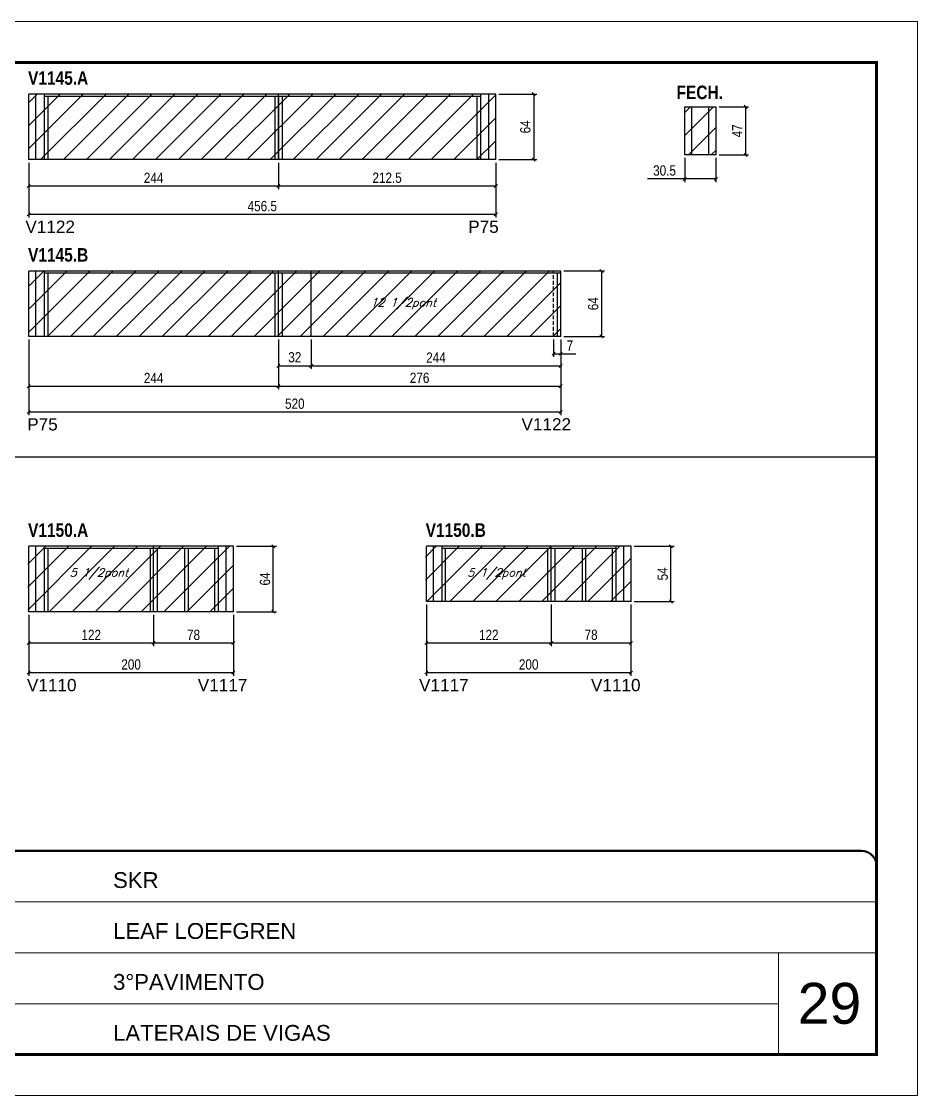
# Model space of a CAD drawing. Extents: x 3309 to 9563, y -2522 to 14608.
# Drawn here: x 3919 to 4794, y 5518 to 6568 of the extents above; entities that cross this region are included whole.
import ezdxf

# ---------------------------------------------------------------- set-up
doc = ezdxf.new("R2010")
doc.units = 0
for name, pattern in [('CONTINUO', [0]), ('DASHED', [0.75, 0.5, -0.25]), ('HIDDEN', [0.375, 0.25, -0.125])]:
    doc.linetypes.add(name, pattern=pattern)
for name, color, linetype in [('5', 5, 'Continuous'), ('COTA', 241, 'Continuous'), ('NOMENCLATURA', 7, 'Continuous'), ('Painéis', 200, 'Continuous'), ('SARR_2.2x7', 40, 'Continuous'), ('SARR_3.5x7', 81, 'Continuous'), ('texto', 7, 'Continuous')]:
    doc.layers.add(name, color=color, linetype=linetype)
for name, color, linetype, lineweight in [('CARIMBO', 255, 'Continuous', 9), ('Folhas', 255, 'Continuous', 9), ('Hachura', 251, 'Continuous', 9), ('SARRAFO DE PRESSAO', 251, 'DASHED', 9)]:
    doc.layers.add(name, color=color, linetype=linetype, lineweight=lineweight)
doc.styles.add('ARIAL', font='arial.ttf')
doc.styles.add('COTA TECNICA', font='techl___.ttf', dxfattribs={"height": 10})
doc.styles.add('Romans', font='romans.shx')
doc.styles.get("Standard").update_dxf_attribs({"font": 'arial.ttf'})
doc.styles.add('TECNICA', font='techb___.ttf', dxfattribs={"height": 10})
doc.dimstyles.new('PAINEL', dxfattribs={"dimtxt": 10, "dimasz": 3, "dimexe": 3, "dimexo": 3, "dimgap": 3, "dimtad": 1, "dimdec": 1, "dimzin": 12, "dimdsep": 46, "dimtxsty": 'COTA TECNICA', "dimblk1": 'OBLIQUE', "dimblk2": 'OBLIQUE', "dimsah": 1, "dimcen": 0.9, "dimclrd": 4, "dimclre": 4, "dimclrt": 240, "dimadec": 1, "dimazin": 3, "dimtfac": 1, "dimtdec": 1, "dimtmove": 0, "dimatfit": 3, "dimfxl": 1, "dimtolj": 1, "dimtzin": 12, "dimarcsym": 0})
pattern_1 = [(45, (0, 1148.575), (-11.22532, 11.22532), [])]

# ---------------------------------------------------------------- blocks, each defined once
blk = doc.blocks.new('9999999999')
at = {"color": 30, "linetype": 'CONTINUO'}
for p, q in [((98564.6, 34379.6), (99584, 34379.6)), ((98564.6, 34329.8), (99488, 34329.8)), ((99584, 34329.8), (99488, 34329.8)), ((99488, 34329.8), (99488, 34230.2)), ((98564.6, 34280), (99488, 34280))]:
    blk.add_line(p, q, dxfattribs=at)
at = {"color": 30, "linetype": 'CONTINUO', "const_width": 2}
blk.add_lwpolyline([(99584, 34230.2), (99584, 34414.4, 0.414214), (99569, 34429.4), (98229, 34429.4, 0.414214), (98214, 34414.4), (98214, 34245.2, 0.414214), (98229, 34230.2), (99584, 34230.2)], format="xyb", dxfattribs=at)
at = {"layer": 'Folhas'}
blk.add_lwpolyline([(98139, 34190.2), (99624, 34190.2), (99624, 35240.2), (98139, 35240.2)], close=True, dxfattribs=at)
at = {"layer": 'Folhas', "color": 30, "const_width": 3}
blk.add_lwpolyline([(98214, 34230.2), (99584, 34230.2), (99584, 35200.2), (98214, 35200.2)], close=True, dxfattribs=at)
at = {"color": 7, "linetype": 'Continuous', "ltscale": 5, "style": 'ARIAL'}
for s, height, p in [('SKR', 15.48, (98837.7, 34393.1)), ('LEAF LOEFGREN', 15.483, (98837.7, 34343.3)), ('3°PAVIMENTO', 15.483, (98837.7, 34293.5)), ('LATERAIS DE VIGAS', 15.483, (98837.7, 34243.7))]:
    blk.add_text(s, height=height, dxfattribs=at).set_placement(p)
blk = doc.blocks.new('_Oblique')
at = {"color": 0, "linetype": 'ByBlock', "lineweight": -2}
blk.add_line((-0.5, -0.5), (0.5, 0.5), dxfattribs=at)
blk = doc.blocks.new('*D1178')
at = {"layer": 'COTA', "color": 4, "linetype": 'ByBlock', "lineweight": -2, "transparency": 16777216}
for p, q in [((4047.7, 5987.8), (4047.7, 5957.1)), ((4125.7, 5987.8), (4125.7, 5957.1)), ((4125.7, 5960.1), (4047.7, 5960.1))]:
    blk.add_line(p, q, dxfattribs=at)
at = {"layer": 'Defpoints', "color": 0, "linetype": 'ByBlock', "transparency": 16777216}
for p in [(4047.7, 5990.8), (4125.7, 5990.8), (4047.7, 5960.1)]:
    blk.add_point(p, dxfattribs=at)
at = {"layer": 'COTA', "color": 4, "linetype": 'ByBlock', "lineweight": -2, "transparency": 16777216, "xscale": 3, "yscale": 3, "zscale": 3, "rotation": 180}
blk.add_blockref('_Oblique', (4047.7, 5960.1), dxfattribs=at)
at = {"layer": 'COTA', "color": 4, "linetype": 'ByBlock', "lineweight": -2, "transparency": 16777216, "xscale": 3, "yscale": 3, "zscale": 3}
blk.add_blockref('_Oblique', (4125.7, 5960.1), dxfattribs=at)
at = {"layer": 'COTA', "color": 240, "linetype": 'ByBlock', "transparency": 16777216, "insert": (4086.7, 5968.2), "char_height": 10, "attachment_point": 5, "style": 'COTA TECNICA'}
blk.add_mtext('\\A1;78', dxfattribs=at)
blk = doc.blocks.new('*D1179')
at = {"layer": 'COTA', "color": 4, "linetype": 'ByBlock', "lineweight": -2, "transparency": 16777216}
for p, q in [((3925.7, 5987.8), (3925.7, 5957.1)), ((4047.7, 5987.8), (4047.7, 5957.1)), ((4047.7, 5960.1), (3925.7, 5960.1))]:
    blk.add_line(p, q, dxfattribs=at)
at = {"layer": 'Defpoints', "color": 0, "linetype": 'ByBlock', "transparency": 16777216}
for p in [(3925.7, 5990.8), (4047.7, 5990.8), (3925.7, 5960.1)]:
    blk.add_point(p, dxfattribs=at)
at = {"layer": 'COTA', "color": 4, "linetype": 'ByBlock', "lineweight": -2, "transparency": 16777216, "xscale": 3, "yscale": 3, "zscale": 3, "rotation": 180}
blk.add_blockref('_Oblique', (3925.7, 5960.1), dxfattribs=at)
at = {"layer": 'COTA', "color": 4, "linetype": 'ByBlock', "lineweight": -2, "transparency": 16777216, "xscale": 3, "yscale": 3, "zscale": 3}
blk.add_blockref('_Oblique', (4047.7, 5960.1), dxfattribs=at)
at = {"layer": 'COTA', "color": 240, "linetype": 'ByBlock', "transparency": 16777216, "insert": (3986.7, 5968.1), "char_height": 10, "attachment_point": 5, "style": 'COTA TECNICA'}
blk.add_mtext('\\A1;122', dxfattribs=at)
blk = doc.blocks.new('*D1186')
at = {"layer": 'COTA', "color": 4, "linetype": 'ByBlock', "lineweight": -2, "transparency": 16777216}
for p, q in [((3925.7, 5987.8), (3925.7, 5928.1)), ((4125.7, 5987.8), (4125.7, 5928.1)), ((4125.7, 5931.1), (3925.7, 5931.1))]:
    blk.add_line(p, q, dxfattribs=at)
at = {"layer": 'Defpoints', "color": 0, "linetype": 'ByBlock', "transparency": 16777216}
for p in [(3925.7, 5990.8), (4125.7, 5990.8), (3925.7, 5931.1)]:
    blk.add_point(p, dxfattribs=at)
at = {"layer": 'COTA', "color": 4, "linetype": 'ByBlock', "lineweight": -2, "transparency": 16777216, "xscale": 3, "yscale": 3, "zscale": 3, "rotation": 180}
blk.add_blockref('_Oblique', (3925.7, 5931.1), dxfattribs=at)
at = {"layer": 'COTA', "color": 4, "linetype": 'ByBlock', "lineweight": -2, "transparency": 16777216, "xscale": 3, "yscale": 3, "zscale": 3}
blk.add_blockref('_Oblique', (4125.7, 5931.1), dxfattribs=at)
at = {"layer": 'COTA', "color": 240, "linetype": 'ByBlock', "transparency": 16777216, "insert": (4025.7, 5939.2), "char_height": 10, "attachment_point": 5, "style": 'COTA TECNICA'}
blk.add_mtext('\\A1;200', dxfattribs=at)
blk = doc.blocks.new('*D1187')
at = {"layer": 'COTA', "color": 4, "lineweight": -2, "transparency": 16777216}
for p, q in [((4128.7, 6054.8), (4167.7, 6054.8)), ((4164.7, 5990.8), (4164.7, 6054.8)), ((4128.7, 5990.8), (4167.7, 5990.8))]:
    blk.add_line(p, q, dxfattribs=at)
at = {"layer": 'Defpoints', "color": 0, "transparency": 16777216}
for p in [(4125.7, 6054.8), (4164.7, 6054.8), (4125.7, 5990.8)]:
    blk.add_point(p, dxfattribs=at)
at = {"layer": 'COTA', "color": 4, "lineweight": -2, "transparency": 16777216, "xscale": 3, "yscale": 3, "zscale": 3}
for p, rotation in [((4164.7, 6054.8), 90), ((4164.7, 5990.8), 270)]:
    blk.add_blockref('_Oblique', p, dxfattribs=dict(at, rotation=rotation))
at = {"layer": 'COTA', "color": 240, "transparency": 16777216, "insert": (4156.6, 6022.8), "char_height": 10, "attachment_point": 5, "rotation": 90, "style": 'COTA TECNICA'}
blk.add_mtext('\\A1;64', dxfattribs=at)
blk = doc.blocks.new('*D1180')
at = {"layer": 'COTA', "color": 4, "linetype": 'ByBlock', "lineweight": -2, "transparency": 16777216}
for p, q in [((4436.3, 5997.8), (4436.3, 5957.1)), ((4514.3, 5997.8), (4514.3, 5957.1)), ((4514.3, 5960.1), (4436.3, 5960.1))]:
    blk.add_line(p, q, dxfattribs=at)
at = {"layer": 'Defpoints', "color": 0, "linetype": 'ByBlock', "transparency": 16777216}
for p in [(4436.3, 6000.8), (4514.3, 6000.8), (4436.3, 5960.1)]:
    blk.add_point(p, dxfattribs=at)
at = {"layer": 'COTA', "color": 4, "linetype": 'ByBlock', "lineweight": -2, "transparency": 16777216, "xscale": 3, "yscale": 3, "zscale": 3, "rotation": 180}
blk.add_blockref('_Oblique', (4436.3, 5960.1), dxfattribs=at)
at = {"layer": 'COTA', "color": 4, "linetype": 'ByBlock', "lineweight": -2, "transparency": 16777216, "xscale": 3, "yscale": 3, "zscale": 3}
blk.add_blockref('_Oblique', (4514.3, 5960.1), dxfattribs=at)
at = {"layer": 'COTA', "color": 240, "linetype": 'ByBlock', "transparency": 16777216, "insert": (4475.3, 5968.2), "char_height": 10, "attachment_point": 5, "style": 'COTA TECNICA'}
blk.add_mtext('\\A1;78', dxfattribs=at)
blk = doc.blocks.new('*D1181')
at = {"layer": 'COTA', "color": 4, "linetype": 'ByBlock', "lineweight": -2, "transparency": 16777216}
for p, q in [((4314.3, 5997.8), (4314.3, 5957.1)), ((4436.3, 5997.8), (4436.3, 5957.1)), ((4436.3, 5960.1), (4314.3, 5960.1))]:
    blk.add_line(p, q, dxfattribs=at)
at = {"layer": 'Defpoints', "color": 0, "linetype": 'ByBlock', "transparency": 16777216}
for p in [(4314.3, 6000.8), (4436.3, 6000.8), (4314.3, 5960.1)]:
    blk.add_point(p, dxfattribs=at)
at = {"layer": 'COTA', "color": 4, "linetype": 'ByBlock', "lineweight": -2, "transparency": 16777216, "xscale": 3, "yscale": 3, "zscale": 3, "rotation": 180}
blk.add_blockref('_Oblique', (4314.3, 5960.1), dxfattribs=at)
at = {"layer": 'COTA', "color": 4, "linetype": 'ByBlock', "lineweight": -2, "transparency": 16777216, "xscale": 3, "yscale": 3, "zscale": 3}
blk.add_blockref('_Oblique', (4436.3, 5960.1), dxfattribs=at)
at = {"layer": 'COTA', "color": 240, "linetype": 'ByBlock', "transparency": 16777216, "insert": (4375.3, 5968.1), "char_height": 10, "attachment_point": 5, "style": 'COTA TECNICA'}
blk.add_mtext('\\A1;122', dxfattribs=at)
blk = doc.blocks.new('*D1188')
at = {"layer": 'COTA', "color": 4, "linetype": 'ByBlock', "lineweight": -2, "transparency": 16777216}
for p, q in [((4314.3, 5997.8), (4314.3, 5928.1)), ((4514.3, 5997.8), (4514.3, 5928.1)), ((4514.3, 5931.1), (4314.3, 5931.1))]:
    blk.add_line(p, q, dxfattribs=at)
at = {"layer": 'Defpoints', "color": 0, "linetype": 'ByBlock', "transparency": 16777216}
for p in [(4314.3, 6000.8), (4514.3, 6000.8), (4314.3, 5931.1)]:
    blk.add_point(p, dxfattribs=at)
at = {"layer": 'COTA', "color": 4, "linetype": 'ByBlock', "lineweight": -2, "transparency": 16777216, "xscale": 3, "yscale": 3, "zscale": 3, "rotation": 180}
blk.add_blockref('_Oblique', (4314.3, 5931.1), dxfattribs=at)
at = {"layer": 'COTA', "color": 4, "linetype": 'ByBlock', "lineweight": -2, "transparency": 16777216, "xscale": 3, "yscale": 3, "zscale": 3}
blk.add_blockref('_Oblique', (4514.3, 5931.1), dxfattribs=at)
at = {"layer": 'COTA', "color": 240, "linetype": 'ByBlock', "transparency": 16777216, "insert": (4414.3, 5939.2), "char_height": 10, "attachment_point": 5, "style": 'COTA TECNICA'}
blk.add_mtext('\\A1;200', dxfattribs=at)
blk = doc.blocks.new('*D1189')
at = {"layer": 'COTA', "color": 4, "lineweight": -2, "transparency": 16777216}
for p, q in [((4517.3, 6054.8), (4556.4, 6054.8)), ((4553.4, 6000.8), (4553.4, 6054.8)), ((4517.3, 6000.8), (4556.4, 6000.8))]:
    blk.add_line(p, q, dxfattribs=at)
at = {"layer": 'Defpoints', "color": 0, "transparency": 16777216}
for p in [(4514.3, 6054.8), (4553.4, 6054.8), (4514.3, 6000.8)]:
    blk.add_point(p, dxfattribs=at)
at = {"layer": 'COTA', "color": 4, "lineweight": -2, "transparency": 16777216, "xscale": 3, "yscale": 3, "zscale": 3}
for p, rotation in [((4553.4, 6054.8), 90), ((4553.4, 6000.8), 270)]:
    blk.add_blockref('_Oblique', p, dxfattribs=dict(at, rotation=rotation))
at = {"layer": 'COTA', "color": 240, "transparency": 16777216, "insert": (4545.3, 6027.8), "char_height": 10, "attachment_point": 5, "rotation": 90, "style": 'COTA TECNICA'}
blk.add_mtext('\\A1;54', dxfattribs=at)
blk = doc.blocks.new('*D3100')
at = {"layer": 'COTA', "color": 4, "linetype": 'ByBlock', "lineweight": -2, "transparency": 16777216}
for p, q in [((4169.7, 6429.8), (4169.7, 6403.9)), ((4382.2, 6429.8), (4382.2, 6403.9)), ((4382.2, 6406.9), (4169.7, 6406.9))]:
    blk.add_line(p, q, dxfattribs=at)
at = {"layer": 'Defpoints', "color": 0, "linetype": 'ByBlock', "transparency": 16777216}
for p in [(4169.7, 6432.8), (4382.2, 6432.8), (4169.7, 6406.9)]:
    blk.add_point(p, dxfattribs=at)
at = {"layer": 'COTA', "color": 4, "linetype": 'ByBlock', "lineweight": -2, "transparency": 16777216, "xscale": 3, "yscale": 3, "zscale": 3, "rotation": 180}
blk.add_blockref('_Oblique', (4169.7, 6406.9), dxfattribs=at)
at = {"layer": 'COTA', "color": 4, "linetype": 'ByBlock', "lineweight": -2, "transparency": 16777216, "xscale": 3, "yscale": 3, "zscale": 3}
blk.add_blockref('_Oblique', (4382.2, 6406.9), dxfattribs=at)
at = {"layer": 'COTA', "color": 240, "linetype": 'ByBlock', "transparency": 16777216, "insert": (4275.9, 6415), "char_height": 10, "attachment_point": 5, "style": 'COTA TECNICA'}
blk.add_mtext('\\A1;212.5', dxfattribs=at)
blk = doc.blocks.new('*D3101')
at = {"layer": 'COTA', "color": 4, "linetype": 'ByBlock', "lineweight": -2, "transparency": 16777216}
for p, q in [((3925.7, 6429.8), (3925.7, 6403.9)), ((4169.7, 6429.8), (4169.7, 6403.9)), ((4169.7, 6406.9), (3925.7, 6406.9))]:
    blk.add_line(p, q, dxfattribs=at)
at = {"layer": 'Defpoints', "color": 0, "linetype": 'ByBlock', "transparency": 16777216}
for p in [(3925.7, 6432.8), (4169.7, 6432.8), (3925.7, 6406.9)]:
    blk.add_point(p, dxfattribs=at)
at = {"layer": 'COTA', "color": 4, "linetype": 'ByBlock', "lineweight": -2, "transparency": 16777216, "xscale": 3, "yscale": 3, "zscale": 3, "rotation": 180}
blk.add_blockref('_Oblique', (3925.7, 6406.9), dxfattribs=at)
at = {"layer": 'COTA', "color": 4, "linetype": 'ByBlock', "lineweight": -2, "transparency": 16777216, "xscale": 3, "yscale": 3, "zscale": 3}
blk.add_blockref('_Oblique', (4169.7, 6406.9), dxfattribs=at)
at = {"layer": 'COTA', "color": 240, "linetype": 'ByBlock', "transparency": 16777216, "insert": (4047.7, 6415), "char_height": 10, "attachment_point": 5, "style": 'COTA TECNICA'}
blk.add_mtext('\\A1;244', dxfattribs=at)
blk = doc.blocks.new('*D3103')
at = {"layer": 'COTA', "color": 4, "linetype": 'ByBlock', "lineweight": -2, "transparency": 16777216}
for p, q in [((3925.7, 6429.8), (3925.7, 6376.2)), ((4382.2, 6429.8), (4382.2, 6376.2)), ((4382.2, 6379.2), (3925.7, 6379.2))]:
    blk.add_line(p, q, dxfattribs=at)
at = {"layer": 'Defpoints', "color": 0, "linetype": 'ByBlock', "transparency": 16777216}
for p in [(3925.7, 6432.8), (4382.2, 6432.8), (3925.7, 6379.2)]:
    blk.add_point(p, dxfattribs=at)
at = {"layer": 'COTA', "color": 4, "linetype": 'ByBlock', "lineweight": -2, "transparency": 16777216, "xscale": 3, "yscale": 3, "zscale": 3, "rotation": 180}
blk.add_blockref('_Oblique', (3925.7, 6379.2), dxfattribs=at)
at = {"layer": 'COTA', "color": 4, "linetype": 'ByBlock', "lineweight": -2, "transparency": 16777216, "xscale": 3, "yscale": 3, "zscale": 3}
blk.add_blockref('_Oblique', (4382.2, 6379.2), dxfattribs=at)
at = {"layer": 'COTA', "color": 240, "linetype": 'ByBlock', "transparency": 16777216, "insert": (4153.9, 6387.3), "char_height": 10, "attachment_point": 5, "style": 'COTA TECNICA'}
blk.add_mtext('\\A1;456.5', dxfattribs=at)
blk = doc.blocks.new('*D3104')
at = {"layer": 'COTA', "color": 4, "lineweight": -2, "transparency": 16777216}
for p, q in [((4385.2, 6496.8), (4422.2, 6496.8)), ((4419.2, 6496.8), (4419.2, 6432.8)), ((4385.2, 6432.8), (4422.2, 6432.8))]:
    blk.add_line(p, q, dxfattribs=at)
at = {"layer": 'Defpoints', "color": 0, "transparency": 16777216}
for p in [(4382.2, 6496.8, 0), (4382.2, 6432.8, 0), (4419.2, 6432.8)]:
    blk.add_point(p, dxfattribs=at)
at = {"layer": 'COTA', "color": 4, "lineweight": -2, "transparency": 16777216, "xscale": 3, "yscale": 3, "zscale": 3}
for p, rotation in [((4419.2, 6496.8), 90), ((4419.2, 6432.8), 270)]:
    blk.add_blockref('_Oblique', p, dxfattribs=dict(at, rotation=rotation))
at = {"layer": 'COTA', "color": 240, "transparency": 16777216, "insert": (4411.1, 6464.8), "char_height": 10, "attachment_point": 5, "rotation": 90, "style": 'COTA TECNICA'}
blk.add_mtext('\\A1;64', dxfattribs=at)
blk = doc.blocks.new('*D3105')
at = {"layer": 'COTA', "color": 4, "linetype": 'ByBlock', "lineweight": -2, "transparency": 16777216}
for p, q in [((3925.7, 6256.9), (3925.7, 6183)), ((4445.7, 6256.9), (4445.7, 6183)), ((4445.7, 6186), (3925.7, 6186))]:
    blk.add_line(p, q, dxfattribs=at)
at = {"layer": 'Defpoints', "color": 0, "linetype": 'ByBlock', "transparency": 16777216}
for p in [(3925.7, 6259.9), (4445.7, 6259.9), (3925.7, 6186)]:
    blk.add_point(p, dxfattribs=at)
at = {"layer": 'COTA', "color": 4, "linetype": 'ByBlock', "lineweight": -2, "transparency": 16777216, "xscale": 3, "yscale": 3, "zscale": 3, "rotation": 180}
blk.add_blockref('_Oblique', (3925.7, 6186), dxfattribs=at)
at = {"layer": 'COTA', "color": 4, "linetype": 'ByBlock', "lineweight": -2, "transparency": 16777216, "xscale": 3, "yscale": 3, "zscale": 3}
blk.add_blockref('_Oblique', (4445.7, 6186), dxfattribs=at)
at = {"layer": 'COTA', "color": 240, "linetype": 'ByBlock', "transparency": 16777216, "insert": (4185.7, 6194.1), "char_height": 10, "attachment_point": 5, "style": 'COTA TECNICA'}
blk.add_mtext('\\A1;520', dxfattribs=at)
blk = doc.blocks.new('*D3106')
at = {"layer": 'COTA', "color": 4, "lineweight": -2, "transparency": 16777216}
for p, q in [((3925.7, 6256.9), (3925.7, 6208.3)), ((4169.7, 6256.9), (4169.7, 6208.3)), ((3925.7, 6211.3), (4169.7, 6211.3))]:
    blk.add_line(p, q, dxfattribs=at)
at = {"layer": 'Defpoints', "color": 0, "transparency": 16777216}
for p in [(3925.7, 6259.9), (4169.7, 6259.9), (4169.7, 6211.3)]:
    blk.add_point(p, dxfattribs=at)
at = {"layer": 'COTA', "color": 4, "lineweight": -2, "transparency": 16777216, "xscale": 3, "yscale": 3, "zscale": 3, "rotation": 180}
blk.add_blockref('_Oblique', (3925.7, 6211.3), dxfattribs=at)
at = {"layer": 'COTA', "color": 4, "lineweight": -2, "transparency": 16777216, "xscale": 3, "yscale": 3, "zscale": 3}
blk.add_blockref('_Oblique', (4169.7, 6211.3), dxfattribs=at)
at = {"layer": 'COTA', "color": 240, "transparency": 16777216, "insert": (4047.7, 6219.3), "char_height": 10, "attachment_point": 5, "style": 'COTA TECNICA'}
blk.add_mtext('\\A1;244', dxfattribs=at)
blk = doc.blocks.new('*D3107')
at = {"layer": 'COTA', "color": 4, "lineweight": -2, "transparency": 16777216}
for p, q in [((4169.7, 6256.9), (4169.7, 6208.3)), ((4445.7, 6256.9), (4445.7, 6208.3)), ((4169.7, 6211.3), (4445.7, 6211.3))]:
    blk.add_line(p, q, dxfattribs=at)
at = {"layer": 'Defpoints', "color": 0, "transparency": 16777216}
for p in [(4169.7, 6259.9), (4445.7, 6259.9), (4445.7, 6211.3)]:
    blk.add_point(p, dxfattribs=at)
at = {"layer": 'COTA', "color": 4, "lineweight": -2, "transparency": 16777216, "xscale": 3, "yscale": 3, "zscale": 3, "rotation": 180}
blk.add_blockref('_Oblique', (4169.7, 6211.3), dxfattribs=at)
at = {"layer": 'COTA', "color": 4, "lineweight": -2, "transparency": 16777216, "xscale": 3, "yscale": 3, "zscale": 3}
blk.add_blockref('_Oblique', (4445.7, 6211.3), dxfattribs=at)
at = {"layer": 'COTA', "color": 240, "transparency": 16777216, "insert": (4307.7, 6219.4), "char_height": 10, "attachment_point": 5, "style": 'COTA TECNICA'}
blk.add_mtext('\\A1;276', dxfattribs=at)
blk = doc.blocks.new('*D3108')
at = {"layer": 'COTA', "color": 4, "lineweight": -2, "transparency": 16777216}
for p, q in [((4169.7, 6256.9), (4169.7, 6228.2)), ((4201.7, 6256.9), (4201.7, 6228.2)), ((4169.7, 6231.2), (4201.7, 6231.2))]:
    blk.add_line(p, q, dxfattribs=at)
at = {"layer": 'Defpoints', "color": 0, "transparency": 16777216}
for p in [(4169.7, 6259.9), (4201.7, 6259.9), (4201.7, 6231.2)]:
    blk.add_point(p, dxfattribs=at)
at = {"layer": 'COTA', "color": 4, "lineweight": -2, "transparency": 16777216, "xscale": 3, "yscale": 3, "zscale": 3, "rotation": 180}
blk.add_blockref('_Oblique', (4169.7, 6231.2), dxfattribs=at)
at = {"layer": 'COTA', "color": 4, "lineweight": -2, "transparency": 16777216, "xscale": 3, "yscale": 3, "zscale": 3}
blk.add_blockref('_Oblique', (4201.7, 6231.2), dxfattribs=at)
at = {"layer": 'COTA', "color": 240, "transparency": 16777216, "insert": (4185.7, 6239.5), "char_height": 10, "attachment_point": 5, "style": 'COTA TECNICA'}
blk.add_mtext('\\A1;32', dxfattribs=at)
blk = doc.blocks.new('*D3109')
at = {"layer": 'COTA', "color": 4, "lineweight": -2, "transparency": 16777216}
for p, q in [((4201.7, 6256.9), (4201.7, 6228.2)), ((4445.7, 6256.9), (4445.7, 6228.2)), ((4201.7, 6231.2), (4445.7, 6231.2))]:
    blk.add_line(p, q, dxfattribs=at)
at = {"layer": 'Defpoints', "color": 0, "transparency": 16777216}
for p in [(4201.7, 6259.9), (4445.7, 6259.9), (4445.7, 6231.2)]:
    blk.add_point(p, dxfattribs=at)
at = {"layer": 'COTA', "color": 4, "lineweight": -2, "transparency": 16777216, "xscale": 3, "yscale": 3, "zscale": 3, "rotation": 180}
blk.add_blockref('_Oblique', (4201.7, 6231.2), dxfattribs=at)
at = {"layer": 'COTA', "color": 4, "lineweight": -2, "transparency": 16777216, "xscale": 3, "yscale": 3, "zscale": 3}
blk.add_blockref('_Oblique', (4445.7, 6231.2), dxfattribs=at)
at = {"layer": 'COTA', "color": 240, "transparency": 16777216, "insert": (4323.7, 6239.3), "char_height": 10, "attachment_point": 5, "style": 'COTA TECNICA'}
blk.add_mtext('\\A1;244', dxfattribs=at)
blk = doc.blocks.new('*D3110')
at = {"layer": 'COTA', "color": 4, "lineweight": -2, "transparency": 16777216}
for p, q in [((4448.7, 6323.9), (4488.5, 6323.9)), ((4485.5, 6323.9), (4485.5, 6259.9)), ((4448.7, 6259.9), (4488.5, 6259.9))]:
    blk.add_line(p, q, dxfattribs=at)
at = {"layer": 'Defpoints', "color": 0, "transparency": 16777216}
for p in [(4445.7, 6323.9), (4445.7, 6259.9), (4485.5, 6259.9)]:
    blk.add_point(p, dxfattribs=at)
at = {"layer": 'COTA', "color": 4, "lineweight": -2, "transparency": 16777216, "xscale": 3, "yscale": 3, "zscale": 3}
for p, rotation in [((4485.5, 6323.9), 90), ((4485.5, 6259.9), 270)]:
    blk.add_blockref('_Oblique', p, dxfattribs=dict(at, rotation=rotation))
at = {"layer": 'COTA', "color": 240, "transparency": 16777216, "insert": (4477.4, 6291.9), "char_height": 10, "attachment_point": 5, "rotation": 90, "style": 'COTA TECNICA'}
blk.add_mtext('\\A1;64', dxfattribs=at)
blk = doc.blocks.new('*D3111')
at = {"layer": 'COTA', "color": 4, "lineweight": -2, "transparency": 16777216}
for p, q in [((4438.7, 6256.9), (4438.7, 6240)), ((4445.7, 6256.9), (4445.7, 6240)), ((4438.7, 6243), (4445.7, 6243)), ((4445.7, 6243), (4460.4, 6243))]:
    blk.add_line(p, q, dxfattribs=at)
at = {"layer": 'Defpoints', "color": 0, "transparency": 16777216}
for p in [(4438.7, 6259.9, 0), (4445.7, 6259.9, 0), (4445.7, 6243)]:
    blk.add_point(p, dxfattribs=at)
at = {"layer": 'COTA', "color": 4, "lineweight": -2, "transparency": 16777216, "xscale": 3, "yscale": 3, "zscale": 3, "rotation": 180}
blk.add_blockref('_Oblique', (4438.7, 6243), dxfattribs=at)
at = {"layer": 'COTA', "color": 4, "lineweight": -2, "transparency": 16777216, "xscale": 3, "yscale": 3, "zscale": 3}
blk.add_blockref('_Oblique', (4445.7, 6243), dxfattribs=at)
at = {"layer": 'COTA', "color": 240, "transparency": 16777216, "insert": (4454.6, 6251), "char_height": 10, "attachment_point": 5, "style": 'COTA TECNICA'}
blk.add_mtext('\\A1;7', dxfattribs=at)
blk = doc.blocks.new('*D3112')
at = {"layer": 'COTA', "color": 4, "lineweight": -2, "transparency": 16777216}
for p, q in [((4600.4, 6484.4), (4629.3, 6484.4)), ((4626.3, 6484.4), (4626.3, 6437.4)), ((4600.4, 6437.4), (4629.3, 6437.4))]:
    blk.add_line(p, q, dxfattribs=at)
at = {"layer": 'Defpoints', "color": 0, "transparency": 16777216}
for p in [(4597.4, 6484.4, 0), (4597.4, 6437.4, 0), (4626.3, 6437.4)]:
    blk.add_point(p, dxfattribs=at)
at = {"layer": 'COTA', "color": 4, "lineweight": -2, "transparency": 16777216, "xscale": 3, "yscale": 3, "zscale": 3}
for p, rotation in [((4626.3, 6484.4), 90), ((4626.3, 6437.4), 270)]:
    blk.add_blockref('_Oblique', p, dxfattribs=dict(at, rotation=rotation))
at = {"layer": 'COTA', "color": 240, "transparency": 16777216, "insert": (4618.2, 6460.9), "char_height": 10, "attachment_point": 5, "rotation": 90, "style": 'COTA TECNICA'}
blk.add_mtext('\\A1;47', dxfattribs=at)
blk = doc.blocks.new('*D3113')
at = {"layer": 'COTA', "color": 4, "lineweight": -2, "transparency": 16777216}
for p, q in [((4566.9, 6434.4), (4566.9, 6410.9)), ((4597.4, 6434.4), (4597.4, 6410.9)), ((4566.9, 6413.9), (4530.3, 6413.9)), ((4597.4, 6413.9), (4566.9, 6413.9))]:
    blk.add_line(p, q, dxfattribs=at)
at = {"layer": 'Defpoints', "color": 0, "transparency": 16777216}
for p in [(4566.9, 6437.4, 0), (4597.4, 6437.4, 0), (4566.9, 6413.9)]:
    blk.add_point(p, dxfattribs=at)
at = {"layer": 'COTA', "color": 4, "lineweight": -2, "transparency": 16777216, "xscale": 3, "yscale": 3, "zscale": 3, "rotation": 180}
blk.add_blockref('_Oblique', (4566.9, 6413.9), dxfattribs=at)
at = {"layer": 'COTA', "color": 4, "lineweight": -2, "transparency": 16777216, "xscale": 3, "yscale": 3, "zscale": 3}
blk.add_blockref('_Oblique', (4597.4, 6413.9), dxfattribs=at)
at = {"layer": 'COTA', "color": 240, "transparency": 16777216, "insert": (4547.1, 6422.1), "char_height": 10, "attachment_point": 5, "style": 'COTA TECNICA'}
blk.add_mtext('\\A1;30.5', dxfattribs=at)

msp = doc.modelspace()

# ---------------------------------------------------------------- hatches: boundary and pattern name
at = {"layer": 'Hachura', "linetype": 'ByBlock'}
h = msp.add_hatch(dxfattribs=at)
h.set_pattern_fill('ANSI31', color=256, scale=5)
h.set_pattern_definition(pattern_1)
h.paths.add_polyline_path([(3925.7, 6496.8), (3925.7, 6432.8), (4169.7, 6432.8), (4169.7, 6496.8)])
h.paths.add_polyline_path([(4169.7, 6496.8), (4169.7, 6432.8), (4382.2, 6432.8), (4382.2, 6496.8)])
h = msp.add_hatch(dxfattribs=at)
h.set_pattern_fill('ANSI31', color=256, scale=5)
h.set_pattern_definition(pattern_1)
h.paths.add_polyline_path([(4597.41, 6484.38), (4566.91, 6484.38), (4566.91, 6437.38), (4597.41, 6437.38)])
h = msp.add_hatch(dxfattribs=at)
h.set_pattern_fill('ANSI31', color=256, scale=5)
h.set_pattern_definition(pattern_1)
h.paths.add_polyline_path([(4169.7, 6259.87), (4169.7, 6323.87), (3925.7, 6323.87), (3925.7, 6259.87)])
h.paths.add_polyline_path([(4201.7, 6323.87), (4169.7, 6323.87), (4169.7, 6259.87), (4201.7, 6259.87)])
h.paths.add_polyline_path([(4445.7, 6259.87), (4445.7, 6323.87), (4201.7, 6323.87), (4201.7, 6259.87)])
h = msp.add_hatch(dxfattribs=at)
h.set_pattern_fill('ANSI31', color=256, scale=5)
h.set_pattern_definition([(45, (99.13, -10.933), (-11.22532, 11.22532), [])])
h.paths.add_polyline_path([(4046.7, 6054.8), (3924.7, 6054.8), (3924.7, 5990.8), (4046.7, 5990.8)])
h.paths.add_polyline_path([(4125.7, 6054.8), (4046.7, 6054.8), (4046.7, 5990.8), (4125.7, 5990.8)])
h.paths.add_polyline_path([(4435.34, 6054.8), (4313.34, 6054.8), (4313.34, 6000.8), (4435.34, 6000.8)])
h.paths.add_polyline_path([(4514.34, 6054.8), (4435.34, 6054.8), (4435.34, 6000.8), (4514.34, 6000.8)])

# ---------------------------------------------------------------- linework, layer by layer
at = {"layer": 'COTA'}
msp.add_line((3384.37, 6142.32), (4754.37, 6142.32), dxfattribs=at)
at = {"layer": 'Painéis', "linetype": 'ByBlock'}
for p, q in [((4382.2, 6496.8, 0), (3925.7, 6496.8, 0)), ((3925.7, 6432.8, 0), (3925.7, 6496.8, 0)), ((4169.7, 6432.8, 0), (4169.7, 6496.8, 0)), ((4382.2, 6432.8, 0), (4382.2, 6496.8, 0)), ((4566.91, 6437.38, 0), (4566.91, 6484.38, 0)), ((4566.91, 6484.38, 0), (4597.41, 6484.38, 0)), ((4597.41, 6437.38, 0), (4597.41, 6484.38, 0)), ((4597.41, 6437.38, 0), (4566.91, 6437.38, 0)), ((4382.2, 6432.8, 0), (3925.7, 6432.8, 0)), ((4445.7, 6323.87, 0), (3925.7, 6323.87, 0)), ((3925.7, 6259.87, 0), (3925.7, 6323.87, 0)), ((4169.7, 6259.87, 0), (4169.7, 6323.87, 0)), ((4201.7, 6259.87, 0), (4201.7, 6323.87, 0)), ((4445.7, 6259.87, 0), (4445.7, 6323.87, 0)), ((4445.7, 6259.87, 0), (3925.7, 6259.87, 0)), ((4125.7, 6054.8, 0), (3925.7, 6054.8, 0)), ((3925.7, 5990.8, 0), (3925.7, 6054.8, 0)), ((4047.7, 5990.8, 0), (4047.7, 6054.8, 0)), ((4125.7, 5990.8, 0), (4125.7, 6054.8, 0)), ((4514.34, 6054.8, 0), (4314.34, 6054.8, 0)), ((4314.34, 6000.8, 0), (4314.34, 6054.8, 0)), ((4436.34, 6000.8, 0), (4436.34, 6054.8, 0)), ((4514.34, 6000.8, 0), (4514.34, 6054.8, 0)), ((4514.34, 6000.8, 0), (4314.34, 6000.8, 0)), ((4125.7, 5990.8, 0), (3925.7, 5990.8, 0))]:
    msp.add_line(p, q, dxfattribs=at)
at = {"layer": 'SARR_2.2x7', "linetype": 'Continuous'}
for p, q in [((3932.7, 6432.8, 0), (3932.7, 6496.8, 0)), ((4169.7, 6494.6, 0), (3940.7, 6494.6, 0)), ((4367.2, 6494.6, 0), (4169.7, 6494.6, 0)), ((4375.2, 6432.8, 0), (4375.2, 6496.8, 0)), ((4573.91, 6437.38, 0), (4573.91, 6484.38, 0)), ((4590.41, 6437.38, 0), (4590.41, 6484.38, 0)), ((3932.7, 6259.87, 0), (3932.7, 6323.87, 0)), ((4169.7, 6321.67, 0), (3940.7, 6321.67, 0)), ((4445.7, 6321.67, 0), (4169.7, 6321.67, 0)), ((3932.7, 5990.8, 0), (3932.7, 6054.8, 0)), ((4047.7, 6052.6, 0), (3940.7, 6052.6, 0)), ((4110.7, 6052.6, 0), (4047.7, 6052.6, 0)), ((4118.7, 5990.8, 0), (4118.7, 6054.8, 0)), ((4321.34, 6000.8, 0), (4321.34, 6054.8, 0)), ((4436.34, 6052.6, 0), (4329.34, 6052.6, 0)), ((4499.34, 6052.6, 0), (4436.34, 6052.6, 0)), ((4507.34, 6000.8, 0), (4507.34, 6054.8, 0))]:
    msp.add_line(p, q, dxfattribs=at)
at = {"layer": 'SARR_2.2x7', "linetype": 'HIDDEN', "ltscale": 15}
msp.add_line((4438.7, 6259.87, 0), (4438.7, 6323.87, 0), dxfattribs=at)
at = {"layer": 'SARR_3.5x7'}
for p, q in [((3940.7, 6496.8, 0), (3940.7, 6432.8, 0)), ((3944.2, 6494.6, 0), (3944.2, 6432.8, 0)), ((4166.2, 6494.6, 0), (4166.2, 6432.8, 0)), ((4169.7, 6494.6, 0), (4169.7, 6432.8, 0)), ((4173.2, 6494.6, 0), (4173.2, 6432.8, 0)), ((4363.7, 6494.6, 0), (4363.7, 6432.8, 0)), ((4367.2, 6496.8, 0), (4367.2, 6432.8, 0)), ((3940.7, 6323.87, 0), (3940.7, 6259.87, 0)), ((3944.2, 6321.67, 0), (3944.2, 6259.87, 0)), ((4166.2, 6321.67, 0), (4166.2, 6259.87, 0)), ((4173.2, 6321.67, 0), (4173.2, 6259.87, 0)), ((4442.2, 6321.67, 0), (4442.2, 6259.87, 0)), ((3940.7, 6054.8, 0), (3940.7, 5990.8, 0)), ((3944.2, 6052.6, 0), (3944.2, 5990.8, 0)), ((4044.2, 6052.6, 0), (4044.2, 5990.8, 0)), ((4051.2, 6052.6, 0), (4051.2, 5990.8, 0)), ((4077.84, 6052.6, 0), (4077.84, 5990.8, 0)), ((4081.34, 6052.6, 0), (4081.34, 5990.8, 0)), ((4107.2, 6052.6, 0), (4107.2, 5990.8, 0)), ((4110.7, 6054.8, 0), (4110.7, 5990.8, 0)), ((4329.34, 6054.8, 0), (4329.34, 6000.8, 0)), ((4332.84, 6052.6, 0), (4332.84, 6000.8, 0)), ((4432.84, 6052.6, 0), (4432.84, 6000.8, 0)), ((4439.84, 6052.6, 0), (4439.84, 6000.8, 0)), ((4466.47, 6052.6, 0), (4466.47, 6000.8, 0)), ((4469.97, 6052.6, 0), (4469.97, 6000.8, 0)), ((4495.84, 6052.6, 0), (4495.84, 6000.8, 0)), ((4499.34, 6054.8, 0), (4499.34, 6000.8, 0))]:
    msp.add_line(p, q, dxfattribs=at)

# ---------------------------------------------------------------- block references
at = {"layer": 'SARRAFO DE PRESSAO', "color": 6, "linetype": 'ByBlock'}
msp.add_blockref('9999999999', (-94829.61, -28672.37), dxfattribs=at)

# ---------------------------------------------------------------- texts
at = {"layer": '5', "linetype": 'Continuous'}
for s, rotation, p in [('V1122', 359.99996, (3922.36, 6361.16, 0)), ('P75', 0.00004, (4355.22, 6361.16, 0)), ('P75', 0.00004, (3924.16, 6167.99, 0)), ('V1122', 0.00004, (4407.27, 6167.99, 0)), ('V1110', 0.00004, (3923.9, 5913.08, 0)), ('V1117', 0.00004, (4090.89, 5913.08, 0)), ('V1117', 0.00004, (4307.16, 5913.08, 0)), ('V1110', 0.00004, (4475.18, 5913.08, 0))]:
    msp.add_text(s, height=12, rotation=rotation, dxfattribs=at).set_placement(p)
at = {"layer": 'CARIMBO', "style": 'ARIAL'}
msp.add_text('29', height=40, dxfattribs=at).set_placement((4677.23, 5587.98))
at = {"layer": 'NOMENCLATURA', "style": 'TECNICA'}
for s, p in [('V1145.A', (3924.98, 6505.99, 0)), ('FECH.', (4558.83, 6491.91)), ('V1145.B', (3924.98, 6333.05, 0)), ('V1150.A', (3924.98, 6063.98, 0)), ('V1150.B', (4313.62, 6063.98, 0))]:
    msp.add_text(s, height=13.2, dxfattribs=at).set_placement(p)
at = {"layer": 'texto', "color": 2, "char_height": 8, "attachment_point": 5, "style": 'Romans'}
for s, insert in [('{\\Q19;\\C256;12 1/2pont}', (4291.7, 6291.87, 0)), ('{\\Q19;\\C256;5 1/2pont}', (3994.2, 6027.8, 0)), ('{\\Q19;\\C256;5 1/2pont}', (4382.84, 6027.8, 0))]:
    msp.add_mtext(s, dxfattribs=dict(at, insert=insert))

# ---------------------------------------------------------------- dimensions: what is measured, and where the dimension line sits
at = {"layer": 'COTA'}
for base, p1, p2, picture, middle in [((4419.19, 6432.8, 0), (4382.2, 6496.8, 0), (4382.2, 6432.8, 0), '*D3104', (4411.09, 6464.8, 0)), ((4626.28, 6437.38), (4597.41, 6484.38, 0), (4597.41, 6437.38, 0), '*D3112', (4618.21, 6460.88)), ((4485.47, 6259.87, 0), (4445.7, 6323.87, 0), (4445.7, 6259.87, 0), '*D3110', (4477.37, 6291.87, 0)), ((4164.74, 6054.8, 0), (4125.7, 5990.8, 0), (4125.7, 6054.8, 0), '*D1187', (4156.63, 6022.8, 0)), ((4553.37, 6054.8, 0), (4514.34, 6000.8, 0), (4514.34, 6054.8, 0), '*D1189', (4545.26, 6027.8, 0))]:
    dim = msp.add_linear_dim(base=base, p1=p1, p2=p2, angle=90, dimstyle='PAINEL', dxfattribs=at)
    dim.commit()
    dim.dimension.update_dxf_attribs({"geometry": picture, "text_midpoint": middle})
for base, p1, p2, picture, middle in [((4566.91, 6413.86), (4597.41, 6437.38, 0), (4566.91, 6437.38, 0), '*D3113', (4547.11, 6422.08)), ((4169.7, 6211.26, 0), (3925.7, 6259.87, 0), (4169.7, 6259.87, 0), '*D3106', (4047.7, 6219.33, 0)), ((4201.7, 6231.25, 0), (4169.7, 6259.87, 0), (4201.7, 6259.87, 0), '*D3108', (4185.7, 6239.47, 0)), ((4445.7, 6242.95), (4438.7, 6259.87, 0), (4445.7, 6259.87, 0), '*D3111', (4454.56, 6251.02))]:
    dim = msp.add_linear_dim(base=base, p1=p1, p2=p2, dimstyle='PAINEL', dxfattribs=at)
    dim.commit()
    dim.dimension.update_dxf_attribs({"geometry": picture, "text_midpoint": middle})
at = {"layer": 'COTA', "linetype": 'ByBlock'}
for base, p1, p2, picture, middle in [((3925.7, 6406.88, 0), (4169.7, 6432.8, 0), (3925.7, 6432.8, 0), '*D3101', (4047.7, 6414.96, 0)), ((4314.34, 5960.06, 0), (4436.34, 6000.8, 0), (4314.34, 6000.8, 0), '*D1181', (4375.34, 5968.12, 0)), ((3925.7, 5960.06, 0), (4047.7, 5990.8, 0), (3925.7, 5990.8, 0), '*D1179', (3986.7, 5968.12, 0))]:
    dim = msp.add_linear_dim(base=base, p1=p1, p2=p2, angle=180, dimstyle='PAINEL', override={"dimtmove": 1}, dxfattribs=at)
    dim.commit()
    dim.dimension.update_dxf_attribs({"geometry": picture, "text_midpoint": middle})
for base, p1, p2, picture, middle in [((3925.7, 6379.18, 0), (4382.2, 6432.8, 0), (3925.7, 6432.8, 0), '*D3103', (4153.95, 6387.28, 0)), ((4169.7, 6406.88, 0), (4382.2, 6432.8, 0), (4169.7, 6432.8, 0), '*D3100', (4275.95, 6414.99, 0)), ((3925.7, 6186.01, 0), (4445.7, 6259.87, 0), (3925.7, 6259.87, 0), '*D3105', (4185.7, 6194.12, 0)), ((4314.34, 5931.09, 0), (4514.34, 6000.8, 0), (4314.34, 6000.8, 0), '*D1188', (4414.34, 5939.19, 0)), ((4436.34, 5960.06, 0), (4514.34, 6000.8, 0), (4436.34, 6000.8, 0), '*D1180', (4475.34, 5968.15, 0)), ((3925.7, 5931.09, 0), (4125.7, 5990.8, 0), (3925.7, 5990.8, 0), '*D1186', (4025.7, 5939.19, 0)), ((4047.7, 5960.06, 0), (4125.7, 5990.8, 0), (4047.7, 5990.8, 0), '*D1178', (4086.7, 5968.15, 0))]:
    dim = msp.add_linear_dim(base=base, p1=p1, p2=p2, angle=180, dimstyle='PAINEL', dxfattribs=at)
    dim.commit()
    dim.dimension.update_dxf_attribs({"geometry": picture, "text_midpoint": middle})
at = {"layer": 'COTA'}
for base, p1, picture, middle in [((4445.7, 6211.26, 0), (4169.7, 6259.87, 0), '*D3107', (4307.7, 6219.36, 0)), ((4445.7, 6231.25, 0), (4201.7, 6259.87, 0), '*D3109', (4323.7, 6239.32, 0))]:
    dim = msp.add_linear_dim(base=base, p1=p1, p2=(4445.7, 6259.87, 0), dimstyle='PAINEL', override={"dimtmove": 1}, dxfattribs=at)
    dim.commit()
    dim.dimension.update_dxf_attribs({"geometry": picture, "text_midpoint": middle})

doc.saveas('drawing.dxf')
